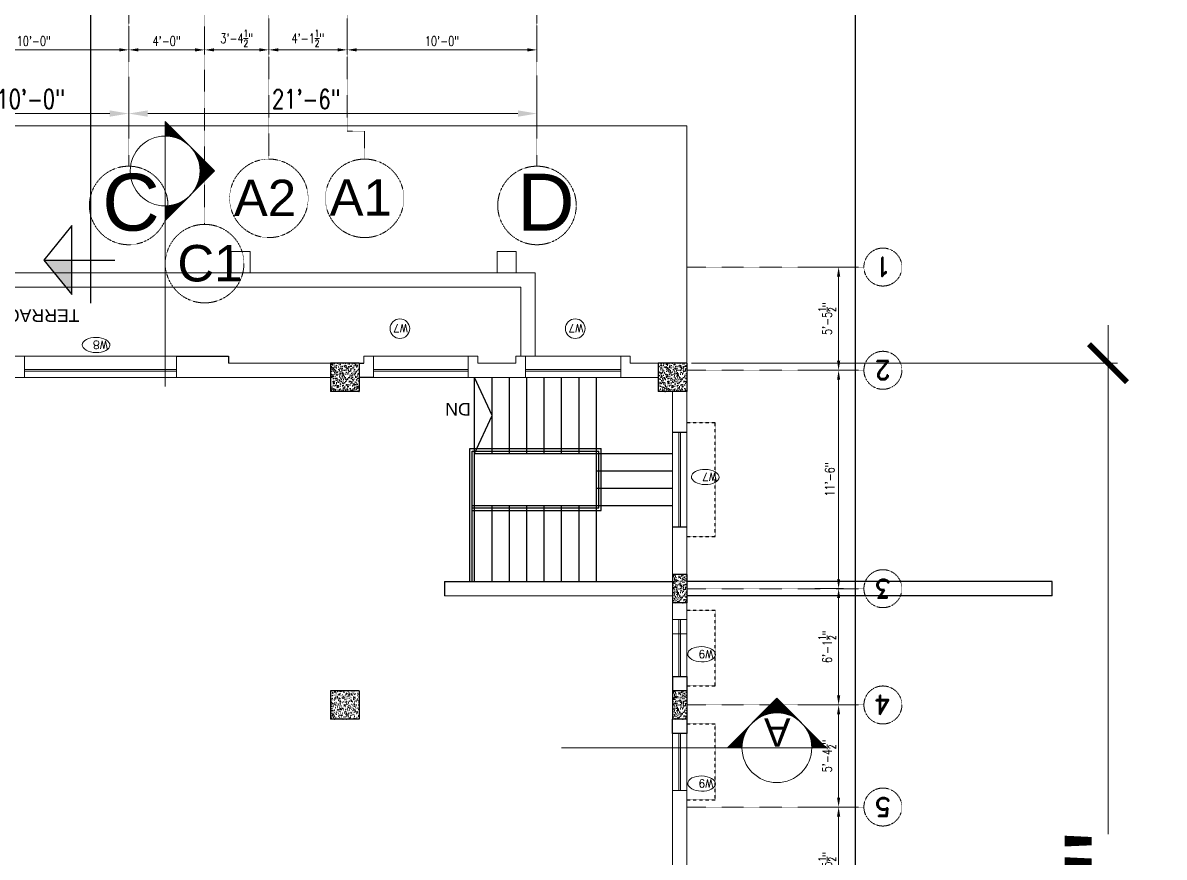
# Model space of a CAD drawing. Header units: inches. Extents: x -110725 to 51121, y 8404 to 44825.
# Drawn here: x 1118 to 1839, y 21285 to 21813 of the extents above; entities that cross this region are included whole.
import ezdxf
from ezdxf.enums import TextEntityAlignment as Align

# ---------------------------------------------------------------- set-up
doc = ezdxf.new("R2010")
doc.units = ezdxf.units.IN
doc.header["$LTSCALE"] = 0.1
doc.header["$MEASUREMENT"] = 0
doc.linetypes.add('CENTER', pattern=[2, 1.25, -0.25, 0.25, -0.25])
doc.linetypes.add('DASHED', pattern=[0.75, 0.5, -0.25])
doc.layers.get('0').update_dxf_attribs({"color": 1, "lineweight": 0})
doc.layers.get('Defpoints').update_dxf_attribs({"lineweight": 0})
for name, color, linetype in [('Column', 7, 'Continuous'), ('Column Hatch', 7, 'Continuous'), ('GF', 1, 'Continuous'), ('GREEN BELT', 80, 'Continuous'), ('STEP', 5, 'Continuous')]:
    doc.layers.add(name, color=color, linetype=linetype)
for name, color, linetype, lineweight in [('dim', 252, 'Continuous', 0), ('GRID', 8, 'CENTER', 0), ('TEXT', 3, 'Continuous', 0), ('TEXT2', 4, 'Continuous', 0), ('WALL', 7, 'Continuous', 0), ('WINDOW', 5, 'Continuous', 18)]:
    doc.layers.add(name, color=color, linetype=linetype, lineweight=lineweight)
doc.styles.add('ATIF', font='arial.ttf')
doc.styles.add('EHSAN', font='arial.ttf', dxfattribs={"height": 54})
doc.styles.add('ROMAND', font='romand.shx')
doc.styles.get("Standard").update_dxf_attribs({"font": 'arial.ttf'})
doc.styles.add('style2', font='romand.shx')
doc.styles.add('WORKING', font='romans.shx', dxfattribs={"width": 0.75})
doc.dimstyles.new('1-8', dxfattribs={"dimtxt": 6, "dimasz": 6, "dimexe": 3, "dimexo": 1, "dimgap": 2, "dimtad": 1, "dimdec": 1, "dimzin": 3, "dimdsep": 46, "dimlunit": 4, "dimtxsty": 'WORKING', "dimcen": 2, "dimdle": 3, "dimadec": 0, "dimazin": 0, "dimtfac": 0.75, "dimtdec": 1, "dimtofl": 0, "dimtmove": 1, "dimatfit": 0, "dimfxl": 4, "dimtolj": 1, "dimtzin": 0, "dimlwd": -1, "dimlwe": -1, "dimarcsym": 1})
doc.dimstyles.new('DIM1', dxfattribs={"dimtxt": 54, "dimasz": 6, "dimexe": 6, "dimexo": 3, "dimgap": 1, "dimtad": 0, "dimzin": 0, "dimdsep": 46, "dimlunit": 4, "dimtxsty": 'EHSAN', "dimblk": 'ARCHTICK', "dimcen": 3, "dimdle": 6, "dimclrd": 4, "dimclre": 4, "dimclrt": 6, "dimadec": 0, "dimazin": 0, "dimtfac": 1, "dimtofl": 0, "dimtmove": 1, "dimatfit": 3, "dimldrblk": 'ARCHTICK', "dimfxl": 4, "dimtolj": 1, "dimtzin": 3, "dimlwd": -1, "dimlwe": -1, "dimarcsym": 0})

# ---------------------------------------------------------------- blocks, each defined once
blk = doc.blocks.new('_ArchTick')
at = {"color": 0, "linetype": 'ByBlock', "const_width": 0.15}
blk.add_lwpolyline([(-0.5, -0.5), (0.5, 0.5)], dxfattribs=at)
blk = doc.blocks.new('*D2003')
at = {"layer": 'Defpoints', "color": 0, "transparency": 16777216}
for p in [(1537.48, 21597.57), (1803.79, 21597.57), (1675.13, 20814.57)]:
    blk.add_point(p, dxfattribs=at)
at = {"layer": 'dim', "color": 4, "transparency": 16777216}
for p, q in [((1803.79, 21621.57), (1803.79, 21299.96)), ((1540.48, 21597.57), (1809.79, 21597.57)), ((1803.79, 20790.57), (1803.79, 21112.17)), ((1678.13, 20814.57), (1809.79, 20814.57))]:
    blk.add_line(p, q, dxfattribs=at)
at = {"layer": 'dim', "color": 4, "transparency": 16777216, "xscale": 24, "yscale": 24, "zscale": 24}
for p, rotation in [((1803.79, 21597.57), 90), ((1803.79, 20814.57), 270)]:
    blk.add_blockref('_ArchTick', p, dxfattribs=dict(at, rotation=rotation))
at = {"layer": 'dim', "color": 6, "transparency": 16777216, "insert": (1803.79, 21206.07), "char_height": 54, "attachment_point": 5, "rotation": 90, "style": 'EHSAN'}
blk.add_mtext('\\A1;65\'-3"', dxfattribs=at)
blk = doc.blocks.new('*D3106')
at = {"layer": 'Defpoints', "color": 0, "transparency": 16777216}
for p in [(1064.88, 21791.31), (1184.88, 21790.51), (1064.88, 21755.31)]:
    blk.add_point(p, dxfattribs=at)
at = {"layer": 'dim', "color": 0, "transparency": 16777216}
for p, q in [((1064.88, 21779.31), (1064.88, 21743.31)), ((1184.88, 21778.51), (1184.88, 21743.31)), ((1172.88, 21755.31), (1076.88, 21755.31))]:
    blk.add_line(p, q, dxfattribs=at)
for points in [[(1076.88, 21757.31), (1076.88, 21753.31), (1064.88, 21755.31)], [(1172.88, 21757.31), (1172.88, 21753.31), (1184.88, 21755.31)]]:
    blk.add_solid(points, dxfattribs=at)
at = {"layer": 'dim', "color": 0, "transparency": 16777216, "insert": (1122.93, 21764.45), "char_height": 12, "attachment_point": 5, "style": 'WORKING'}
blk.add_mtext('\\A1;10\'-0"', dxfattribs=at)
blk = doc.blocks.new('*D3107')
at = {"layer": 'Defpoints', "color": 0, "transparency": 16777216}
for p in [(1184.88, 21790.51), (1442.88, 21791.31), (1442.88, 21755.31)]:
    blk.add_point(p, dxfattribs=at)
at = {"layer": 'dim', "color": 0, "transparency": 16777216}
for p, q in [((1184.88, 21778.51), (1184.88, 21743.31)), ((1442.88, 21779.31), (1442.88, 21743.31)), ((1196.88, 21755.31), (1430.88, 21755.31))]:
    blk.add_line(p, q, dxfattribs=at)
for points in [[(1196.88, 21757.31), (1196.88, 21753.31), (1184.88, 21755.31)], [(1430.88, 21757.31), (1430.88, 21753.31), (1442.88, 21755.31)]]:
    blk.add_solid(points, dxfattribs=at)
at = {"layer": 'dim', "color": 0, "transparency": 16777216, "insert": (1297.04, 21764.45), "char_height": 12, "attachment_point": 5, "style": 'WORKING'}
blk.add_mtext('\\A1;21\'-6"', dxfattribs=at)
blk = doc.blocks.new('*D3111')
at = {"layer": 'Defpoints', "color": 0, "transparency": 16777216}
for p in [(1064.88, 21811.57), (1184.88, 21810.97), (1184.88, 21795.57)]:
    blk.add_point(p, dxfattribs=at)
at = {"layer": 'dim', "color": 0, "transparency": 16777216}
for p, q in [((1064.88, 21810.57), (1064.88, 21792.57)), ((1184.88, 21809.97), (1184.88, 21792.57)), ((1070.88, 21795.57), (1178.88, 21795.57))]:
    blk.add_line(p, q, dxfattribs=at)
for points in [[(1070.88, 21796.57), (1070.88, 21794.57), (1064.88, 21795.57)], [(1178.88, 21796.57), (1178.88, 21794.57), (1184.88, 21795.57)]]:
    blk.add_solid(points, dxfattribs=at)
at = {"layer": 'dim', "color": 0, "transparency": 16777216, "insert": (1124.88, 21801.14), "char_height": 6, "attachment_point": 5, "style": 'WORKING'}
blk.add_mtext('\\A1;10\'-0"', dxfattribs=at)
blk = doc.blocks.new('*D3113')
at = {"layer": 'Defpoints', "color": 0, "transparency": 16777216}
for p in [(1322.87, 21811.33), (1442.88, 21811.9), (1322.87, 21795.57)]:
    blk.add_point(p, dxfattribs=at)
at = {"layer": 'dim', "color": 0, "transparency": 16777216}
for p, q in [((1442.88, 21810.9), (1442.88, 21792.57)), ((1322.87, 21810.33), (1322.87, 21792.57)), ((1436.88, 21795.57), (1328.87, 21795.57))]:
    blk.add_line(p, q, dxfattribs=at)
for points in [[(1328.87, 21796.57), (1328.87, 21794.57), (1322.87, 21795.57)], [(1436.88, 21796.57), (1436.88, 21794.57), (1442.88, 21795.57)]]:
    blk.add_solid(points, dxfattribs=at)
at = {"layer": 'dim', "color": 0, "transparency": 16777216, "insert": (1382.87, 21801.14), "char_height": 6, "attachment_point": 5, "style": 'WORKING'}
blk.add_mtext('\\A1;10\'-0"', dxfattribs=at)
blk = doc.blocks.new('*D3114')
at = {"layer": 'Defpoints', "color": 0, "transparency": 16777216}
for p in [(1273.38, 21811.57), (1322.87, 21811.33), (1322.87, 21795.57)]:
    blk.add_point(p, dxfattribs=at)
at = {"layer": 'dim', "color": 0, "transparency": 16777216}
for p, q in [((1273.38, 21810.57), (1273.38, 21792.57)), ((1322.87, 21810.33), (1322.87, 21792.57)), ((1279.38, 21795.57), (1316.87, 21795.57))]:
    blk.add_line(p, q, dxfattribs=at)
for points in [[(1279.38, 21796.57), (1279.38, 21794.57), (1273.38, 21795.57)], [(1316.87, 21796.57), (1316.87, 21794.57), (1322.87, 21795.57)]]:
    blk.add_solid(points, dxfattribs=at)
at = {"layer": 'dim', "color": 0, "transparency": 16777216, "insert": (1298.12, 21802.82), "char_height": 6, "attachment_point": 5, "style": 'WORKING'}
blk.add_mtext('\\A1;4\'-1{\\H0.75x;\\S1/2;}"', dxfattribs=at)
blk = doc.blocks.new('*D3115')
at = {"layer": 'Defpoints', "color": 0, "transparency": 16777216}
for p in [(1232.87, 21811.38), (1273.38, 21811.57), (1232.87, 21795.57)]:
    blk.add_point(p, dxfattribs=at)
at = {"layer": 'dim', "color": 0, "transparency": 16777216}
for p, q in [((1232.87, 21810.38), (1232.87, 21792.57)), ((1273.38, 21810.57), (1273.38, 21792.57)), ((1267.38, 21795.57), (1238.87, 21795.57))]:
    blk.add_line(p, q, dxfattribs=at)
for points in [[(1238.87, 21796.57), (1238.87, 21794.57), (1232.87, 21795.57)], [(1267.38, 21796.57), (1267.38, 21794.57), (1273.38, 21795.57)]]:
    blk.add_solid(points, dxfattribs=at)
at = {"layer": 'dim', "color": 0, "transparency": 16777216, "insert": (1253.12, 21802.82), "char_height": 6, "attachment_point": 5, "style": 'WORKING'}
blk.add_mtext('\\A1;3\'-4{\\H0.75x;\\S1/2;}"', dxfattribs=at)
blk = doc.blocks.new('*D3116')
at = {"layer": 'Defpoints', "color": 0, "transparency": 16777216}
for p in [(1184.88, 21811.57), (1232.87, 21811.38), (1232.87, 21795.57)]:
    blk.add_point(p, dxfattribs=at)
at = {"layer": 'dim', "color": 0, "transparency": 16777216}
for p, q in [((1184.88, 21810.57), (1184.88, 21792.57)), ((1232.87, 21810.38), (1232.87, 21792.57)), ((1190.88, 21795.57), (1226.87, 21795.57))]:
    blk.add_line(p, q, dxfattribs=at)
for points in [[(1190.88, 21796.57), (1190.88, 21794.57), (1184.88, 21795.57)], [(1226.87, 21796.57), (1226.87, 21794.57), (1232.87, 21795.57)]]:
    blk.add_solid(points, dxfattribs=at)
at = {"layer": 'dim', "color": 0, "transparency": 16777216, "insert": (1208.87, 21801.14), "char_height": 6, "attachment_point": 5, "style": 'WORKING'}
blk.add_mtext('\\A1;4\'-0"', dxfattribs=at)
blk = doc.blocks.new('*D3123')
at = {"layer": 'Defpoints', "color": 0, "transparency": 16777216}
for p in [(1617.48, 21593.07), (1617.48, 21455.07), (1633.48, 21455.07)]:
    blk.add_point(p, dxfattribs=at)
at = {"layer": 'dim', "color": 0, "transparency": 16777216}
for p, q in [((1618.48, 21593.07), (1636.48, 21593.07)), ((1633.48, 21587.07), (1633.48, 21461.07)), ((1618.48, 21455.07), (1636.48, 21455.07))]:
    blk.add_line(p, q, dxfattribs=at)
for points in [[(1632.48, 21587.07), (1634.48, 21587.07), (1633.48, 21593.07)], [(1632.48, 21461.07), (1634.48, 21461.07), (1633.48, 21455.07)]]:
    blk.add_solid(points, dxfattribs=at)
at = {"layer": 'dim', "color": 0, "transparency": 16777216, "insert": (1627.9, 21524.07), "char_height": 6, "attachment_point": 5, "rotation": 90, "style": 'WORKING'}
blk.add_mtext('\\A1;11\'-6"', dxfattribs=at)
blk = doc.blocks.new('*D3124')
at = {"layer": 'Defpoints', "color": 0, "transparency": 16777216}
for p in [(1617.48, 21658.32), (1617.48, 21593.07), (1633.48, 21593.07)]:
    blk.add_point(p, dxfattribs=at)
at = {"layer": 'dim', "color": 0, "transparency": 16777216}
for p, q in [((1618.48, 21658.32), (1636.48, 21658.32)), ((1633.48, 21652.32), (1633.48, 21599.07)), ((1618.48, 21593.07), (1636.48, 21593.07))]:
    blk.add_line(p, q, dxfattribs=at)
for points in [[(1632.48, 21652.32), (1634.48, 21652.32), (1633.48, 21658.32)], [(1632.48, 21599.07), (1634.48, 21599.07), (1633.48, 21593.07)]]:
    blk.add_solid(points, dxfattribs=at)
at = {"layer": 'dim', "color": 0, "transparency": 16777216, "insert": (1626.23, 21625.69), "char_height": 6, "attachment_point": 5, "rotation": 90, "style": 'WORKING'}
blk.add_mtext('\\A1;5\'-5{\\H0.75x;\\S1/2;}"', dxfattribs=at)
blk = doc.blocks.new('*D3127')
at = {"layer": 'Defpoints', "color": 0, "transparency": 16777216}
for p in [(1617.48, 21381.57), (1617.48, 21317.07), (1633.48, 21317.07)]:
    blk.add_point(p, dxfattribs=at)
at = {"layer": 'dim', "color": 0, "transparency": 16777216}
for p, q in [((1618.48, 21381.57), (1636.48, 21381.57)), ((1633.48, 21375.57), (1633.48, 21323.07)), ((1618.48, 21317.07), (1636.48, 21317.07))]:
    blk.add_line(p, q, dxfattribs=at)
for points in [[(1632.48, 21375.57), (1634.48, 21375.57), (1633.48, 21381.57)], [(1632.48, 21323.07), (1634.48, 21323.07), (1633.48, 21317.07)]]:
    blk.add_solid(points, dxfattribs=at)
at = {"layer": 'dim', "color": 0, "transparency": 16777216, "insert": (1626.23, 21349.32), "char_height": 6, "attachment_point": 5, "rotation": 90, "style": 'WORKING'}
blk.add_mtext('\\A1;5\'-4{\\H0.75x;\\S1/2;}"', dxfattribs=at)
blk = doc.blocks.new('*D3128')
at = {"layer": 'Defpoints', "color": 0, "transparency": 16777216}
for p in [(1617.48, 21317.07), (1617.48, 21239.57), (1633.48, 21239.57)]:
    blk.add_point(p, dxfattribs=at)
at = {"layer": 'dim', "color": 0, "transparency": 16777216}
for p, q in [((1618.48, 21317.07), (1636.48, 21317.07)), ((1633.48, 21311.07), (1633.48, 21245.57)), ((1618.48, 21239.57), (1636.48, 21239.57))]:
    blk.add_line(p, q, dxfattribs=at)
for points in [[(1632.48, 21311.07), (1634.48, 21311.07), (1633.48, 21317.07)], [(1632.48, 21245.57), (1634.48, 21245.57), (1633.48, 21239.57)]]:
    blk.add_solid(points, dxfattribs=at)
at = {"layer": 'dim', "color": 0, "transparency": 16777216, "insert": (1626.23, 21278.32), "char_height": 6, "attachment_point": 5, "rotation": 90, "style": 'WORKING'}
blk.add_mtext('\\A1;6\'-5{\\H0.75x;\\S1/2;}"', dxfattribs=at)
blk = doc.blocks.new('*D3130')
at = {"layer": 'Defpoints', "color": 0, "transparency": 16777216}
for p in [(1617.48, 21455.07), (1617.48, 21381.57), (1633.48, 21381.57)]:
    blk.add_point(p, dxfattribs=at)
at = {"layer": 'dim', "color": 0, "transparency": 16777216}
for p, q in [((1618.48, 21455.07), (1636.48, 21455.07)), ((1633.48, 21449.07), (1633.48, 21387.57)), ((1618.48, 21381.57), (1636.48, 21381.57))]:
    blk.add_line(p, q, dxfattribs=at)
for points in [[(1632.48, 21449.07), (1634.48, 21449.07), (1633.48, 21455.07)], [(1632.48, 21387.57), (1634.48, 21387.57), (1633.48, 21381.57)]]:
    blk.add_solid(points, dxfattribs=at)
at = {"layer": 'dim', "color": 0, "transparency": 16777216, "insert": (1626.23, 21418.32), "char_height": 6, "attachment_point": 5, "rotation": 90, "style": 'WORKING'}
blk.add_mtext('\\A1;6\'-1{\\H0.75x;\\S1/2;}"', dxfattribs=at)

msp = doc.modelspace()

# ---------------------------------------------------------------- hatches: boundary and pattern name
at = {"layer": 'Column Hatch'}
h = msp.add_hatch(dxfattribs=at)
h.set_pattern_fill('AR-CONC', color=8, scale=0.5, angle=225)
h.set_pattern_definition([(275, (1444.734, 22089.0614), (-2.75776, -2.314035), [0.375, -4.125]), (220, (1444.734, 22089.0614), (3.14996, -2.16884), [0.3, -3.3]), (325.4514, (1444.504, 22088.8685), (0.392197, -4.482876), [0.3187, -3.50571]), (271.1842, (1445.441, 22088.3543), (-4.358465, -3.18807), [0.5625, -6.1875]), (321.6356, (1445.078, 22088.0886), (0.139495, -6.74856), [0.47805, -5.258565]), (216.1842, (1445.441, 22088.354), (0.1395, -6.74856), [0.45, -4.95]), (246, (1444.9106, 22088.1775), (-3.533858, -0.686912), [0.375, -4.125]), (191, (1444.9106, 22088.1775), (1.703543, -3.424042), [0.3, -3.3]), (296.4514, (1444.616, 22088.1202), (-1.830318, -4.110953), [0.3187, -3.50571]), (262.5, (1444.7339, 22089.0614), (1.133966, -1.219949), [0, -3.26, 0, -3.35, 0, -3.3125]), (232.5, (1444.7339, 22089.0614), (0.464365, -2.324547), [0, -1.91, 0, -3.185, 0, -1.2625]), (192.5, (1445.5223, 22089.8498), (-1.967091, -1.8076038), [0, -1.25, 0, -3.9, 0, -5.175]), (182.5, (1445.8758, 22090.2033), (-1.70795, -2.415799), [0, -1.625, 0, -2.59, 0, -3.675])])
h.paths.add_polyline_path([(1312.4756, 21579.56505), (1330.4756, 21579.56505), (1330.4756, 21597.56505), (1312.4756, 21597.56505)])
h = msp.add_hatch(dxfattribs=at)
h.set_pattern_fill('AR-CONC', color=8, scale=0.5, angle=225)
h.set_pattern_definition([(275, (1656.234, 22089.0614), (-2.75776, -2.314035), [0.375, -4.125]), (220, (1656.234, 22089.0614), (3.14996, -2.16884), [0.3, -3.3]), (325.4514, (1656.004, 22088.8685), (0.392197, -4.482876), [0.3187, -3.50571]), (271.1842, (1656.941, 22088.3543), (-4.358465, -3.18807), [0.5625, -6.1875]), (321.6356, (1656.578, 22088.0886), (0.139495, -6.74856), [0.47805, -5.258565]), (216.1842, (1656.941, 22088.354), (0.1395, -6.74856), [0.45, -4.95]), (246, (1656.4106, 22088.1775), (-3.533858, -0.686912), [0.375, -4.125]), (191, (1656.4106, 22088.1775), (1.703543, -3.424042), [0.3, -3.3]), (296.4514, (1656.116, 22088.1202), (-1.830318, -4.110953), [0.3187, -3.50571]), (262.5, (1656.2339, 22089.0614), (1.133966, -1.219949), [0, -3.26, 0, -3.35, 0, -3.3125]), (232.5, (1656.2339, 22089.0614), (0.464365, -2.324547), [0, -1.91, 0, -3.185, 0, -1.2625]), (192.5, (1657.0223, 22089.8498), (-1.967091, -1.8076038), [0, -1.25, 0, -3.9, 0, -5.175]), (182.5, (1657.3758, 22090.2033), (-1.70795, -2.415799), [0, -1.625, 0, -2.59, 0, -3.675])])
h.paths.add_polyline_path([(1519.4756, 21579.56505), (1537.4756, 21579.56505), (1537.4756, 21597.56505), (1519.4756, 21597.56505)])
h = msp.add_hatch(dxfattribs=at)
h.set_pattern_fill('AR-CONC', color=8, scale=0.5, angle=225)
h.set_pattern_definition([(275, (1656.234, 21951.0614), (-2.75776, -2.314035), [0.375, -4.125]), (220, (1656.234, 21951.0614), (3.14996, -2.16884), [0.3, -3.3]), (325.4514, (1656.004, 21950.8685), (0.392197, -4.482876), [0.3187, -3.50571]), (271.1842, (1656.941, 21950.3543), (-4.358465, -3.18807), [0.5625, -6.1875]), (321.6356, (1656.578, 21950.0886), (0.139495, -6.74856), [0.47805, -5.258565]), (216.1842, (1656.941, 21950.354), (0.1395, -6.74856), [0.45, -4.95]), (246, (1656.4106, 21950.1775), (-3.533858, -0.686912), [0.375, -4.125]), (191, (1656.4106, 21950.1775), (1.703543, -3.424042), [0.3, -3.3]), (296.4514, (1656.116, 21950.1202), (-1.830318, -4.110953), [0.3187, -3.50571]), (262.5, (1656.2339, 21951.0614), (1.133966, -1.219949), [0, -3.26, 0, -3.35, 0, -3.3125]), (232.5, (1656.2339, 21951.0614), (0.464365, -2.324547), [0, -1.91, 0, -3.185, 0, -1.2625]), (192.5, (1657.0223, 21951.8498), (-1.967091, -1.8076038), [0, -1.25, 0, -3.9, 0, -5.175]), (182.5, (1657.3758, 21952.2033), (-1.70795, -2.415799), [0, -1.625, 0, -2.59, 0, -3.675])])
h.paths.add_polyline_path([(1528.4756, 21464.06505), (1528.4756, 21446.06505), (1537.4756, 21446.06505), (1537.4756, 21464.06505)])
h = msp.add_hatch(dxfattribs=at)
h.set_pattern_fill('AR-CONC', color=8, scale=0.5, angle=225)
h.set_pattern_definition([(275, (1444.734, 21870.0614), (-2.75776, -2.314035), [0.375, -4.125]), (220, (1444.734, 21870.0614), (3.14996, -2.16884), [0.3, -3.3]), (325.4514, (1444.504, 21869.8685), (0.392197, -4.482876), [0.3187, -3.50571]), (271.1842, (1445.441, 21869.3543), (-4.358465, -3.18807), [0.5625, -6.1875]), (321.6356, (1445.078, 21869.0886), (0.139495, -6.74856), [0.47805, -5.258565]), (216.1842, (1445.441, 21869.354), (0.1395, -6.74856), [0.45, -4.95]), (246, (1444.9106, 21869.1775), (-3.533858, -0.686912), [0.375, -4.125]), (191, (1444.9106, 21869.1775), (1.703543, -3.424042), [0.3, -3.3]), (296.4514, (1444.616, 21869.1202), (-1.830318, -4.110953), [0.3187, -3.50571]), (262.5, (1444.7339, 21870.0614), (1.133966, -1.219949), [0, -3.26, 0, -3.35, 0, -3.3125]), (232.5, (1444.7339, 21870.0614), (0.464365, -2.324547), [0, -1.91, 0, -3.185, 0, -1.2625]), (192.5, (1445.5223, 21870.8498), (-1.967091, -1.8076038), [0, -1.25, 0, -3.9, 0, -5.175]), (182.5, (1445.8758, 21871.2033), (-1.70795, -2.415799), [0, -1.625, 0, -2.59, 0, -3.675])])
h.paths.add_polyline_path([(1312.4756, 21372.56505), (1330.4756, 21372.56505), (1330.4756, 21390.56505), (1312.4756, 21390.56505)])
h = msp.add_hatch(dxfattribs=at)
h.set_pattern_fill('AR-CONC', color=8, scale=0.5, angle=225)
h.set_pattern_definition([(275, (1656.234, 21877.5614), (-2.75776, -2.314035), [0.375, -4.125]), (220, (1656.234, 21877.5614), (3.14996, -2.16884), [0.3, -3.3]), (325.4514, (1656.004, 21877.3685), (0.392197, -4.482876), [0.3187, -3.50571]), (271.1842, (1656.941, 21876.8543), (-4.358465, -3.18807), [0.5625, -6.1875]), (321.6356, (1656.578, 21876.5886), (0.139495, -6.74856), [0.47805, -5.258565]), (216.1842, (1656.941, 21876.854), (0.1395, -6.74856), [0.45, -4.95]), (246, (1656.4106, 21876.6775), (-3.533858, -0.686912), [0.375, -4.125]), (191, (1656.4106, 21876.6775), (1.703543, -3.424042), [0.3, -3.3]), (296.4514, (1656.116, 21876.6202), (-1.830318, -4.110953), [0.3187, -3.50571]), (262.5, (1656.2339, 21877.5614), (1.133966, -1.219949), [0, -3.26, 0, -3.35, 0, -3.3125]), (232.5, (1656.2339, 21877.5614), (0.464365, -2.324547), [0, -1.91, 0, -3.185, 0, -1.2625]), (192.5, (1657.0223, 21878.3498), (-1.967091, -1.8076038), [0, -1.25, 0, -3.9, 0, -5.175]), (182.5, (1657.3758, 21878.7033), (-1.70795, -2.415799), [0, -1.625, 0, -2.59, 0, -3.675])])
h.paths.add_polyline_path([(1528.4756, 21390.56505), (1528.4756, 21372.56505), (1537.4756, 21372.56505), (1537.4756, 21390.56505)])
at = {"layer": 'GF'}
msp.add_hatch(color=252, dxfattribs=at).paths.add_polyline_path([(1148.90192, 21662.75276), (1131.15377, 21662.75276), (1148.90192, 21641.0066)])
at = {"layer": 'WALL'}
h = msp.add_hatch(dxfattribs=at)
h.set_pattern_fill('LINE', color=8, scale=0.882906, angle=135, style=0)
h.set_pattern_definition([(225, (1874.52352, 22155.24162), (-0.078038598, 0.078038598), [])])
h.paths.add_polyline_path([(1207.90057, 21687.80151), (1207.90057, 21696.94842, 1), (1207.90057, 21741.09371), (1207.90057, 21750.24062), (1239.12012, 21719.02107)])
h = msp.add_hatch(dxfattribs=at)
h.set_pattern_fill('LINE', color=8, scale=0.882906, angle=225, style=0)
h.set_pattern_definition([(225, (2030.7126, 22021.188), (0.078038598, -0.078038598), [])])
h.paths.add_polyline_path([(1563.2725, 21354.56505), (1572.4194, 21354.56505, -1), (1616.5647, 21354.56505), (1625.7116, 21354.56505), (1594.49205, 21385.7846)])

# ---------------------------------------------------------------- linework, layer by layer
at = {"layer": 'Column', "color": 6}
for p, q in [((1330.4756, 21597.56505), (1312.4756, 21597.56505)), ((1312.4756, 21597.56505), (1312.4756, 21579.56505)), ((1330.4756, 21597.56505), (1330.4756, 21579.56505)), ((1537.4756, 21597.56505), (1519.4756, 21597.56505)), ((1519.4756, 21597.56505), (1519.4756, 21579.56505)), ((1537.4756, 21597.56505), (1537.4756, 21579.56505)), ((1330.4756, 21579.56505), (1312.4756, 21579.56505)), ((1537.4756, 21579.56505), (1519.4756, 21579.56505)), ((1537.4756, 21464.06505), (1528.4756, 21464.06505)), ((1528.4756, 21464.06505), (1528.4756, 21446.06505)), ((1537.4756, 21464.06505), (1537.4756, 21446.06505)), ((1537.4756, 21446.06505), (1528.4756, 21446.06505)), ((1330.4756, 21390.56505), (1312.4756, 21390.56505)), ((1312.4756, 21390.56505), (1312.4756, 21372.56505)), ((1330.4756, 21390.56505), (1330.4756, 21372.56505)), ((1537.4756, 21390.56505), (1528.4756, 21390.56505)), ((1528.4756, 21390.56505), (1528.4756, 21372.56505)), ((1537.4756, 21390.56505), (1537.4756, 21372.56505)), ((1330.4756, 21372.56505), (1312.4756, 21372.56505)), ((1537.4756, 21372.56505), (1528.4756, 21372.56505))]:
    msp.add_line(p, q, dxfattribs=at)
at = {"layer": 'GF'}
for p, q in [((1160.87541, 21635.57005), (1160.87541, 22058.5957)), ((1131.15377, 21662.75276), (1176.1491, 21662.75276))]:
    msp.add_line(p, q, dxfattribs=at)
msp.add_lwpolyline([(1131.15377, 21662.75276), (1148.90192, 21641.0066), (1148.90192, 21684.49893)], close=True, dxfattribs=at)
at = {"layer": 'GREEN BELT', "linetype": 'Continuous'}
msp.add_line((1643.87541, 23201.71777), (1643.87541, 20875.2792), dxfattribs=at)
at = {"layer": 'GRID'}
for p, q in [((1184.87541, 22035.4645), (1184.87541, 21722.0489)), ((1442.87541, 22035.4645), (1442.87541, 21722.0489)), ((1273.37541, 22021.95846), (1273.37541, 21726.54877)), ((1322.87239, 22021.95846), (1322.87239, 21744.17881)), ((1232.87239, 21980.16693), (1232.87239, 21685.29065)), ((1333.96586, 21744.17881), (1322.87239, 21744.17881)), ((1333.96586, 21744.17881), (1333.96586, 21726.5489))]:
    msp.add_line(p, q, dxfattribs=at)
at = {"layer": 'GRID', "color": 23}
for p, q in [((1649.4756, 21658.31505), (1537.4756, 21658.31505)), ((1649.4756, 21593.06505), (1537.4756, 21593.06505)), ((1649.4756, 21455.06505), (1537.4756, 21455.06505)), ((1649.4756, 21381.56505), (1537.4756, 21381.56505)), ((1649.4756, 21317.06505), (1537.4756, 21317.06505))]:
    msp.add_line(p, q, dxfattribs=at)
at = {"layer": 'GRID'}
for centre in [(1273.45541, 21701.73795), (1333.96586, 21701.73795), (1184.87541, 21697.23795), (1442.87541, 21697.23795), (1232.87239, 21660.4797)]:
    msp.add_circle(centre, 24.81095, dxfattribs=at)
at = {"layer": 'GRID', "color": 23}
for centre in [(1661.4756, 21658.31505), (1661.4756, 21593.06505), (1661.4756, 21455.06505), (1661.4756, 21381.56505), (1661.4756, 21317.06505)]:
    msp.add_circle(centre, 12, dxfattribs=at)
at = {"layer": 'STEP'}
for p, q in [((1403.4756, 21507.56505), (1403.4756, 21588.56505)), ((1414.4756, 21564.56505), (1403.4756, 21588.56505)), ((1414.4756, 21540.56505), (1414.4756, 21588.56505)), ((1425.4756, 21540.56505), (1425.4756, 21588.56505)), ((1436.4756, 21540.56505), (1436.4756, 21588.56505)), ((1447.4756, 21540.56505), (1447.4756, 21588.56505)), ((1458.4756, 21540.56505), (1458.4756, 21588.56505)), ((1469.4756, 21540.56505), (1469.4756, 21588.56505)), ((1480.4756, 21540.56505), (1480.4756, 21588.56505)), ((1403.4756, 21540.56505), (1414.4756, 21564.56505)), ((1400.4756, 21543.56505), (1483.4756, 21543.56505)), ((1400.4756, 21459.56505), (1400.4756, 21543.56505)), ((1401.9756, 21542.06505), (1481.9756, 21542.06505)), ((1401.9756, 21459.56505), (1401.9756, 21542.06505)), ((1403.4756, 21540.56505), (1480.4756, 21540.56505)), ((1480.4756, 21540.56505), (1528.4756, 21540.56505)), ((1480.4756, 21507.56505), (1480.4756, 21540.56505)), ((1481.9756, 21506.06505), (1481.9756, 21542.06505)), ((1483.4756, 21504.56505), (1483.4756, 21543.56505)), ((1480.4756, 21529.56505), (1528.4756, 21529.56505)), ((1480.4756, 21518.56505), (1528.4756, 21518.56505)), ((1401.9756, 21507.56505), (1480.4756, 21507.56505)), ((1401.9756, 21506.06505), (1481.9756, 21506.06505)), ((1401.9756, 21504.56505), (1483.4756, 21504.56505)), ((1403.4756, 21459.56505), (1403.4756, 21507.56505)), ((1414.4756, 21459.56505), (1414.4756, 21507.56505)), ((1425.4756, 21459.56505), (1425.4756, 21507.56505)), ((1436.4756, 21459.56505), (1436.4756, 21507.56505)), ((1447.4756, 21459.56505), (1447.4756, 21507.56505)), ((1458.4756, 21459.56505), (1458.4756, 21507.56505)), ((1469.4756, 21459.56505), (1469.4756, 21507.56505)), ((1480.4756, 21459.56505), (1480.4756, 21507.56505)), ((1480.4756, 21507.56505), (1528.4756, 21507.56505))]:
    msp.add_line(p, q, dxfattribs=at)
at = {"layer": 'TEXT2'}
for centre in [(1356.21451, 21619.39093), (1467.06154, 21619.39093)]:
    msp.add_circle(centre, 6.20865, dxfattribs=at)
for centre in [(1164.26604, 21609.05067), (1549.20649, 21525.64078), (1546.9044, 21413.63364), (1546.9044, 21331.87348)]:
    msp.add_ellipse(centre, major_axis=(8.75073, -0.212), ratio=0.549632921, dxfattribs=at)
at = {"layer": 'WALL'}
for p, q in [((1207.90057, 21741.09371), (1207.90057, 21582.91552)), ((1118.9756, 21602.06505), (1052.9756, 21602.06505)), ((1118.9756, 21588.56505), (1118.9756, 21602.06505)), ((1214.9756, 21588.56505), (1214.9756, 21602.06505)), ((1333.4756, 21602.06505), (1339.4756, 21602.06505)), ((1333.4756, 21597.56505), (1333.4756, 21602.06505)), ((1339.4756, 21602.06505), (1339.4756, 21588.56505)), ((1399.4756, 21602.06505), (1405.45615, 21602.06505)), ((1399.4756, 21602.06505), (1399.4756, 21588.56505)), ((1405.45615, 21602.06505), (1405.45615, 21597.56505)), ((1429.61033, 21602.06505), (1435.61033, 21602.06505)), ((1429.61033, 21597.56505), (1429.61033, 21602.06505)), ((1435.61033, 21588.56505), (1435.61033, 21602.06505)), ((1495.84088, 21602.06505), (1495.84088, 21588.56505)), ((1495.84088, 21602.06505), (1501.84088, 21602.06505)), ((1501.84088, 21602.06505), (1501.84088, 21597.56505)), ((1330.4756, 21597.56505), (1247.9756, 21597.56505)), ((1429.61033, 21597.56505), (1405.45615, 21597.56505)), ((1537.4756, 21597.56505), (1501.84088, 21597.56505)), ((1537.4756, 21554.06505), (1537.4756, 21597.56505)), ((1118.9756, 21588.56505), (1094.9756, 21588.56505)), ((1312.4756, 21588.56505), (1214.9756, 21588.56505)), ((1435.61033, 21588.56505), (1399.4756, 21588.56505)), ((1519.4756, 21588.56505), (1495.84088, 21588.56505)), ((1528.4756, 21554.06505), (1528.4756, 21579.56505)), ((1528.4756, 21426.56505), (1528.4756, 21494.06505)), ((1537.4756, 21459.56505), (1537.4756, 21494.06505)), ((1384.4756, 21450.56505), (1528.4756, 21450.56505)), ((1537.4756, 21426.56505), (1537.4756, 21447.56505)), ((1528.4756, 21435.56505), (1537.4756, 21435.56505)), ((1528.4756, 21426.56505), (1537.4756, 21426.56505)), ((1616.5647, 21354.56505), (1458.3865, 21354.56505)), ((1528.4756, 21248.56505), (1528.4756, 21336.56505)), ((1537.4756, 21228.56505), (1537.4756, 21336.56505)), ((1528.4756, 21327.56505), (1537.4756, 21327.56505))]:
    msp.add_line(p, q, dxfattribs=at)
at = {"layer": 'WALL', "lineweight": -3}
for p, q in [((1214.9756, 21602.06505), (1247.9756, 21602.06505)), ((1247.9756, 21602.06505), (1247.9756, 21597.56505)), ((1330.4756, 21597.56505), (1333.4756, 21597.56505)), ((1339.4756, 21588.56505), (1330.4756, 21588.56505)), ((1528.4756, 21554.06505), (1537.4756, 21554.06505)), ((1528.4756, 21494.06505), (1537.4756, 21494.06505)), ((1384.4756, 21459.56505), (1384.4756, 21450.56505)), ((1384.4756, 21459.56505), (1528.4756, 21459.56505)), ((1528.4756, 21399.56505), (1537.4756, 21399.56505)), ((1528.4756, 21399.56505), (1528.4756, 21390.56505)), ((1537.4756, 21399.56505), (1537.4756, 21390.56505)), ((1528.4756, 21363.56505), (1528.4756, 21372.56505)), ((1537.4756, 21372.56505), (1537.4756, 21363.56505)), ((1537.4756, 21363.56505), (1528.4756, 21363.56505))]:
    msp.add_line(p, q, dxfattribs=at)
at = {"layer": 'WALL', "color": 2, "linetype": 'DASHED', "lineweight": -3}
for p, q in [((1537.4756, 21560.06505), (1555.4756, 21560.06505)), ((1555.4756, 21488.06505), (1555.4756, 21560.06505)), ((1537.4756, 21488.06505), (1555.4756, 21488.06505)), ((1537.4756, 21441.56505), (1555.4756, 21441.56505)), ((1555.4756, 21393.56505), (1555.4756, 21441.56505)), ((1537.4756, 21393.56505), (1555.4756, 21393.56505)), ((1537.4756, 21369.56505), (1555.4756, 21369.56505)), ((1555.4756, 21321.56505), (1555.4756, 21369.56505)), ((1537.4756, 21321.56505), (1555.4756, 21321.56505))]:
    msp.add_line(p, q, dxfattribs=at)
at = {"layer": 'WALL'}
for points in [[(1207.90057, 21696.94842, 1), (1207.90057, 21741.09371), (1207.90057, 21750.24062), (1239.12012, 21719.02107), (1207.90057, 21687.80151)], [(1572.4194, 21354.56505, -1), (1616.5647, 21354.56505), (1625.7116, 21354.56505), (1594.49205, 21385.7846), (1563.2725, 21354.56505)]]:
    msp.add_lwpolyline(points, format="xyb", close=True, dxfattribs=at)
for centre in [(1207.90057, 21719.02107), (1594.49205, 21354.56505)]:
    msp.add_circle(centre, 22.07265, dxfattribs=at)
at = {"layer": 'WINDOW', "color": 2}
for p, q in [((1537.4756, 21747.56505), (634.4756, 21747.56505)), ((1537.4756, 21597.56505), (1537.4756, 21747.56505)), ((1537.4756, 21597.56505), (1537.4756, 21717.56505)), ((733.66083, 21654.56505), (1441.66083, 21654.56505)), ((1441.66083, 21654.56505), (1441.66083, 21602.06505)), ((742.66083, 21645.56505), (1432.66083, 21645.56505)), ((1432.66083, 21645.56505), (1432.66083, 21602.06505))]:
    msp.add_line(p, q, dxfattribs=at)
at = {"layer": 'WINDOW'}
for p, q in [((1261.66083, 21668.06505), (1249.66083, 21668.06505)), ((1249.66083, 21668.06505), (1249.66083, 21654.56505)), ((1261.66083, 21654.56505), (1261.66083, 21668.06505)), ((1429.66083, 21668.06505), (1417.66083, 21668.06505)), ((1417.66083, 21668.06505), (1417.66083, 21654.56505)), ((1429.66083, 21654.56505), (1429.66083, 21668.06505)), ((1214.9756, 21602.06505), (1118.9756, 21602.06505)), ((1399.4756, 21602.06505), (1339.4756, 21602.06505)), ((1495.84088, 21602.06505), (1435.61033, 21602.06505)), ((1214.9756, 21593.56505), (1118.9756, 21593.56505)), ((1118.9756, 21592.56505), (1214.9756, 21592.56505)), ((1118.9756, 21588.56505), (1214.9756, 21588.56505)), ((1399.4756, 21593.56505), (1339.4756, 21593.56505)), ((1339.4756, 21592.56505), (1399.4756, 21592.56505)), ((1339.4756, 21588.56505), (1399.4756, 21588.56505)), ((1495.84088, 21593.56505), (1435.61033, 21593.56505)), ((1435.61033, 21592.56505), (1495.84088, 21592.56505)), ((1435.61033, 21588.56505), (1495.84088, 21588.56505)), ((1528.4756, 21554.06505), (1528.4756, 21494.06505)), ((1532.4756, 21554.06505), (1532.4756, 21494.06505)), ((1533.4756, 21494.06505), (1533.4756, 21554.06505)), ((1537.4756, 21494.06505), (1537.4756, 21554.06505)), ((1528.4756, 21399.56505), (1528.4756, 21435.56505)), ((1532.4756, 21399.56505), (1532.4756, 21435.56505)), ((1533.4756, 21435.56505), (1533.4756, 21399.56505)), ((1537.4756, 21435.56505), (1537.4756, 21399.56505)), ((1528.4756, 21363.56505), (1528.4756, 21327.56505)), ((1532.4756, 21363.56505), (1532.4756, 21327.56505)), ((1533.4756, 21327.56505), (1533.4756, 21363.56505)), ((1537.4756, 21327.56505), (1537.4756, 21363.56505))]:
    msp.add_line(p, q, dxfattribs=at)
at = {"layer": 'WINDOW', "color": 2, "lineweight": -3}
for p, q in [((1768.4756, 21459.56505), (1537.4756, 21459.56505)), ((1768.4756, 21450.56505), (1768.4756, 21459.56505)), ((1768.4756, 21450.56505), (1537.4756, 21450.56505))]:
    msp.add_line(p, q, dxfattribs=at)

# ---------------------------------------------------------------- texts
at = {"layer": 'GRID', "color": 2, "style": 'style2'}
for s, p in [('1', (1661.50016, 21658.36472)), ('2', (1661.50016, 21593.11472)), ('3', (1661.50016, 21455.11472)), ('4', (1661.50016, 21381.61472)), ('5', (1661.50016, 21317.11472))]:
    msp.add_text(s, height=12, rotation=180, dxfattribs=at).set_placement(p, align=Align.MIDDLE_CENTER)
at = {"layer": 'TEXT', "style": 'ATIF'}
for s, insert, char_height, attachment_point in [('C', (1168.14654, 21717.3017), 36, 1), ('D', (1430.31582, 21717.3017), 36, 1), ('A2', (1290.67674, 21713.51749), 23.04, 3), ('A1', (1351.18719, 21713.76902), 23.04, 3), ('C1', (1215.65106, 21672.25924), 23.04, 1)]:
    msp.add_mtext_dynamic_manual_height_columns(s, width=30.9854961, gutter_width=15, heights=[0], dxfattribs=dict(at, insert=insert, char_height=char_height, attachment_point=attachment_point))
at = {"layer": 'TEXT2'}
for s, height, p in [('TERRACE', 8, (1153.81568, 21631.66019)), ('DN', 8, (1401.02336, 21572.46219)), ('A', 17.92, (1603.07931, 21373.07641))]:
    msp.add_text(s, height=height, rotation=180, dxfattribs=at).set_placement(p)
at = {"layer": 'TEXT2', "style": 'ROMAND'}
for s, p in [('W7', (1361.33392, 21622.16971)), ('W7', (1472.18094, 21622.16971)), ('W8', (1171.69364, 21611.61746)), ('W7', (1556.6341, 21528.20756)), ('W9', (1554.33201, 21416.20043)), ('W9', (1554.33201, 21334.44026))]:
    msp.add_text(s, height=5, rotation=180, dxfattribs=at).set_placement(p)

# ---------------------------------------------------------------- dimensions: what is measured, and where the dimension line sits
at = {"layer": 'dim'}
for base, p1, p2, picture, middle in [((1184.87541, 21795.57202), (1064.87541, 21811.56707), (1184.87541, 21810.96903), '*D3111', (1124.87541, 21801.14344)), ((1232.87239, 21795.57202), (1184.87541, 21811.56707), (1232.87239, 21811.37708), '*D3116', (1208.8739, 21801.14344)), ((1322.87239, 21795.57202), (1273.37541, 21811.56707), (1322.87239, 21811.33489), '*D3114', (1298.1239, 21802.82202))]:
    dim = msp.add_linear_dim(base=base, p1=p1, p2=p2, dimstyle='1-8', dxfattribs=at)
    dim.commit()
    dim.dimension.update_dxf_attribs({"geometry": picture, "text_midpoint": middle})
for base, p1, p2, angle, picture, middle in [((1232.87239, 21795.57202), (1273.37541, 21811.56707), (1232.87239, 21811.37708), 180, '*D3115', (1253.1239, 21802.82202)), ((1322.87239, 21795.57202), (1442.87541, 21811.8978), (1322.87239, 21811.33489), 180, '*D3113', (1382.8739, 21801.14344)), ((1633.4756, 21455.06505), (1617.4756, 21593.06505), (1617.4756, 21455.06505), 270, '*D3123', (1627.90417, 21524.06505)), ((1633.4756, 21381.56505), (1617.4756, 21455.06505), (1617.4756, 21381.56505), 270, '*D3130', (1626.2256, 21418.31505)), ((1633.4756, 21239.56505), (1617.4756, 21317.06505), (1617.4756, 21239.56505), 270, '*D3128', (1626.2256, 21278.31505))]:
    dim = msp.add_linear_dim(base=base, p1=p1, p2=p2, angle=angle, dimstyle='1-8', dxfattribs=at)
    dim.commit()
    dim.dimension.update_dxf_attribs({"geometry": picture, "text_midpoint": middle})
dim = msp.add_linear_dim(base=(1064.87541, 21755.30948), p1=(1184.87541, 21790.50613), p2=(1064.87541, 21791.30775), angle=180, dimstyle='1-8', override={"dimtxt": 12, "dimasz": 12, "dimexe": 12, "dimexo": 12, "dimtmove": 1, "dimfxl": 4}, dxfattribs=at)
dim.commit()
dim.dimension.update_dxf_attribs({"geometry": '*D3106', "text_midpoint": (1122.93451, 21755.30948), "dimtype": 160})
dim = msp.add_linear_dim(base=(1442.87541, 21755.30948), p1=(1184.87541, 21790.50613), p2=(1442.87541, 21791.30775), dimstyle='1-8', override={"dimtxt": 12, "dimasz": 12, "dimexe": 12, "dimexo": 12, "dimtmove": 1, "dimfxl": 4}, dxfattribs=at)
dim.commit()
dim.dimension.update_dxf_attribs({"geometry": '*D3107', "text_midpoint": (1297.0415, 21755.30948), "dimtype": 160})
for base, p1, p2, picture, middle in [((1633.4756003336, 21593.0650476878), (1617.4756003333, 21658.3150476878), (1617.475600334, 21593.0650476878), '*D3124', (1633.4756003336, 21625.6900476878)), ((1633.4756, 21317.06505), (1617.4756, 21381.56505), (1617.4756, 21317.06505), '*D3127', (1633.4756, 21349.31505))]:
    dim = msp.add_linear_dim(base=base, p1=p1, p2=p2, angle=270, dimstyle='1-8', dxfattribs=at)
    dim.commit()
    dim.dimension.update_dxf_attribs({"geometry": picture, "text_midpoint": middle, "dimtype": 160})
dim = msp.add_linear_dim(base=(1803.78652, 21597.56505, 27.16259), p1=(1675.13106, 20814.56505, 27.16259), p2=(1537.4756, 21597.56505, 27.16259), angle=90, dimstyle='DIM1', override={"dimtxt": 36, "dimasz": 24, "dimdle": 24}, dxfattribs=at)
dim.commit()
dim.dimension.update_dxf_attribs({"geometry": '*D2003', "text_midpoint": (1803.78652, 21206.06505, 27.16259)})

doc.saveas('drawing.dxf')
